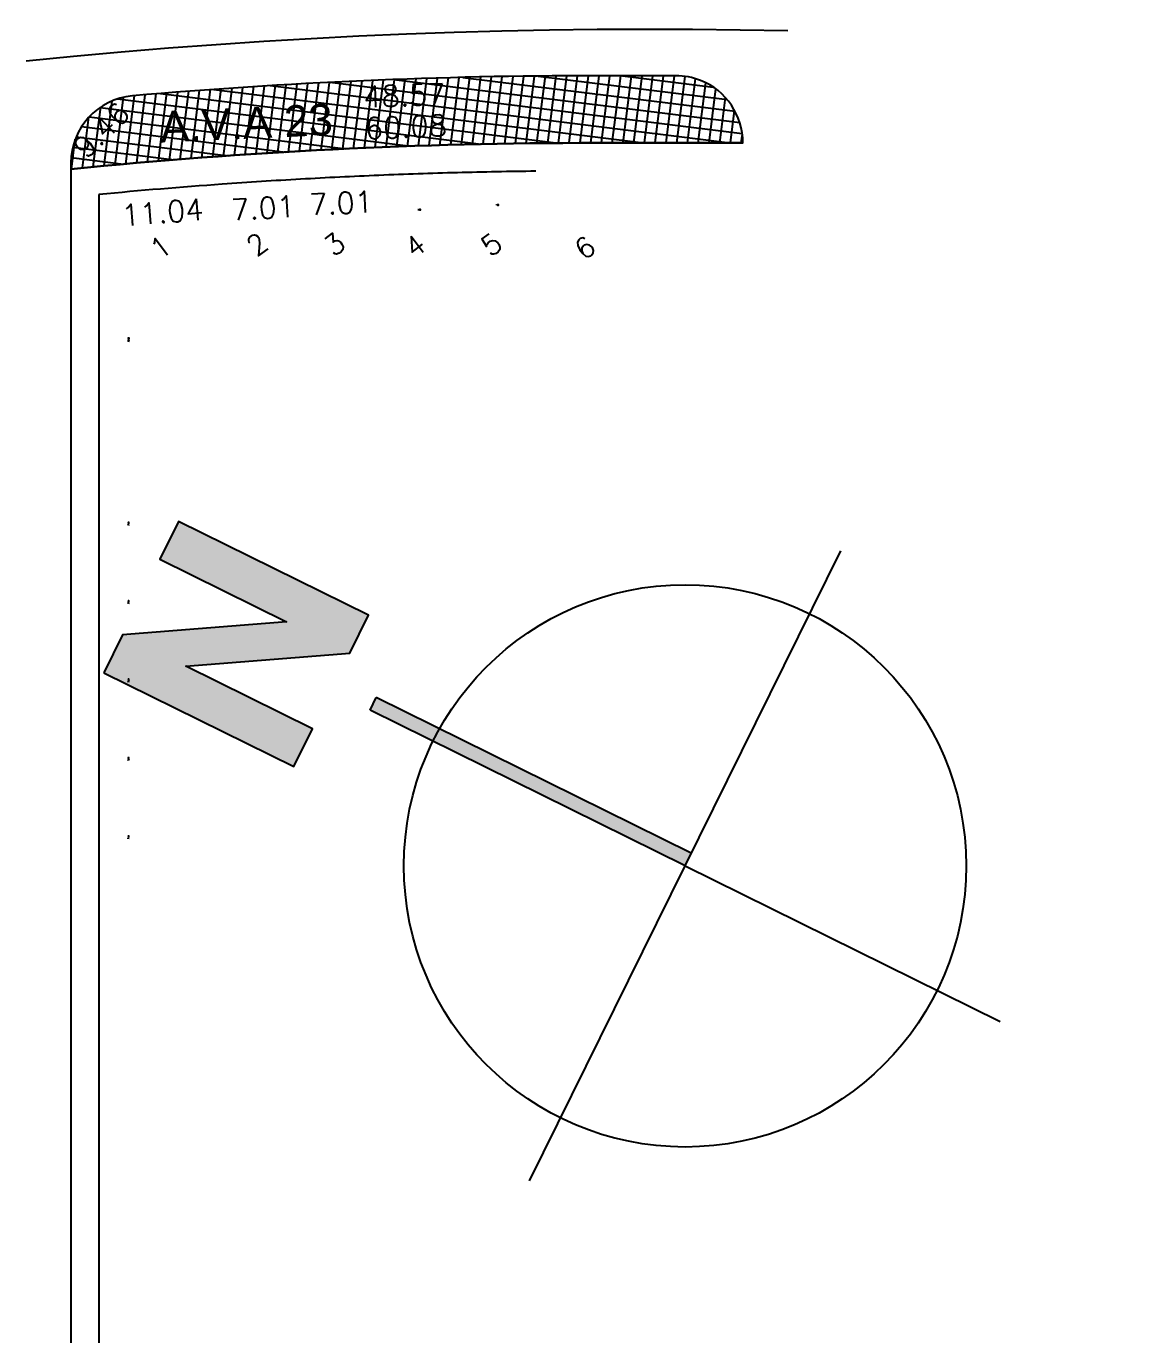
# Model space of a CAD drawing. Header units: millimetres. Extents: x -677 to -23, y -135 to 1112.
# Drawn here: x -491.6 to -393, y 831.6 to 948.6 of the extents above; entities that cross this region are included whole.
import ezdxf
from ezdxf.enums import TextEntityAlignment as Align

# ---------------------------------------------------------------- set-up
doc = ezdxf.new("R2010")
doc.units = ezdxf.units.MM
doc.header["$LTSCALE"] = 20
doc.header["$MEASUREMENT"] = 0
doc.header["$PDSIZE"] = -5
for name, pattern in [('CONTINU', [0]), ('CONTINUO', [0]), ('DASHDOT', [1, 0.5, -0.25, 0, -0.25])]:
    doc.linetypes.add(name, pattern=pattern)
doc.layers.get('0').update_dxf_attribs({"linetype": 'CONTINUOUS'})
doc.layers.get('Defpoints').update_dxf_attribs({"linetype": 'CONTINUOUS'})
for name, color, linetype in [('Bra-Rua Calçadas', 1, 'CONTINUOUS'), ('CALÇADA', 3, 'CONTINUOUS'), ('COTA', 7, 'CONTINUOUS'), ('EIXO DAS VIAS', 252, 'DASHDOT'), ('Lotes', 2, 'CONTINUOUS'), ('Numero de lotes', 5, 'CONTINUOUS'), ('TXT A.VERDES', 7, 'CONTINUOUS'), ('Área Verde Alameda etc.', 92, 'CONTINUOUS'), ('Área Verde Geral', 98, 'CONTINUOUS')]:
    doc.layers.add(name, color=color, linetype=linetype)
doc.styles.add('arcad1', font='romans.shx')
doc.styles.add('ROMANS', font='romans', dxfattribs={"height": 0.1})
doc.dimstyles.new('BOLA100', dxfattribs={"dimscale": 0, "dimtxt": 1.8, "dimasz": 0.15, "dimexe": 0.18, "dimexo": 0.063, "dimgap": 0, "dimtad": 0, "dimzin": 4, "dimdsep": 46, "dimtxsty": 'ROMANS', "dimcen": 0.09, "dimse1": 1, "dimse2": 1, "dimsd1": 1, "dimsd2": 1, "dimclrt": 2, "dimadec": 0, "dimazin": 0, "dimtfac": 1.2, "dimtix": 1, "dimtmove": 2, "dimatfit": 3, "dimfxl": 1, "dimtvp": 2, "dimtolj": 1, "dimtzin": 4, "dimarcsym": 0})
pattern_1 = [(82.9064228, (5613769.4276, -7783638.4494), (-0.94520936236, 0.1176244503), []), (172.9064228, (5613769.4276, -7783638.4494), (-0.1176244503, -0.94520936236), [])]

# ---------------------------------------------------------------- blocks, each defined once
blk = doc.blocks.new('Norte1-flat-1-flat-1')
at = {"linetype": 'CONTINU'}
blk.add_hatch(color=7, dxfattribs=at).paths.add_polyline_path([(-21.164, 37.23), (-23.842, 35.944), (-17.389, 22.502), (-14.712, 23.787), (-19.014, 32.749), (-9.357, 26.357), (-6.68, 27.642), (-13.132, 41.085), (-15.81, 39.8), (-11.508, 30.838)])
h = blk.add_hatch(color=7, dxfattribs=at)
h.paths.add_polyline_path([(-9.817, 22.74), (-10.709, 22.311), (-8.568, 17.849, -0.012506), (-7.664, 18.255)])
h.paths.add_polyline_path([(-7.664, 18.255, 0.012506), (-8.568, 17.849), (0, 0), (0.892, 0.428)])
at = {"color": 7, "linetype": 'CONTINU'}
for p, q in [((-10.709, 22.311), (-9.817, 22.74)), ((0, 0), (-10.709, 22.311)), ((0.892, 0.428), (-9.817, 22.74)), ((-22.311, -10.709), (22.311, 10.709)), ((0, 0), (10.709, -22.311))]:
    blk.add_line(p, q, dxfattribs=at)
blk.add_lwpolyline([(-23.842, 35.944), (-17.389, 22.502), (-14.712, 23.787), (-19.014, 32.749), (-9.357, 26.357), (-6.68, 27.642), (-13.132, 41.085), (-15.81, 39.8), (-11.508, 30.838), (-21.164, 37.23)], close=True, dxfattribs=at)
blk.add_circle((0, 0), 19.799, dxfattribs=at)
blk = doc.blocks.new('*D364')
at = {"layer": 'Defpoints', "color": 0}
for p in [(-485.06, 879.65), (-482.22, 879.65), (-485.06, 872.65)]:
    blk.add_point(p, dxfattribs=at)
at = {"layer": 'COTA', "color": 2, "insert": (-482.42, 876.15), "char_height": 0.1, "attachment_point": 5, "rotation": 90, "style": 'ROMANS'}
blk.add_mtext('\\A1;7.00', dxfattribs=at)
blk = doc.blocks.new('*D365')
at = {"layer": 'Defpoints', "color": 0}
for p in [(-485.06, 886.65), (-482.22, 886.65), (-485.06, 879.65)]:
    blk.add_point(p, dxfattribs=at)
at = {"layer": 'COTA', "color": 2, "insert": (-482.42, 883.15), "char_height": 0.1, "attachment_point": 5, "rotation": 90, "style": 'ROMANS'}
blk.add_mtext('\\A1;7.00', dxfattribs=at)
blk = doc.blocks.new('*D366')
at = {"layer": 'Defpoints', "color": 0}
for p in [(-485.06, 893.65), (-482.22, 893.65), (-485.06, 886.65)]:
    blk.add_point(p, dxfattribs=at)
at = {"layer": 'COTA', "color": 2, "insert": (-482.42, 890.15), "char_height": 0.1, "attachment_point": 5, "rotation": 90, "style": 'ROMANS'}
blk.add_mtext('\\A1;7.00', dxfattribs=at)
blk = doc.blocks.new('*D367')
at = {"layer": 'Defpoints', "color": 0}
for p in [(-485.06, 900.65), (-482.22, 900.65), (-485.06, 893.65)]:
    blk.add_point(p, dxfattribs=at)
at = {"layer": 'COTA', "color": 2, "insert": (-482.42, 897.15), "char_height": 0.1, "attachment_point": 5, "rotation": 90, "style": 'ROMANS'}
blk.add_mtext('\\A1;7.00', dxfattribs=at)
blk = doc.blocks.new('*D368')
at = {"layer": 'Defpoints', "color": 0}
for p in [(-485.06, 907.65), (-482.22, 907.65), (-485.06, 900.65)]:
    blk.add_point(p, dxfattribs=at)
at = {"layer": 'COTA', "color": 2, "insert": (-482.42, 904.15), "char_height": 0.1, "attachment_point": 5, "rotation": 90, "style": 'ROMANS'}
blk.add_mtext('\\A1;7.00', dxfattribs=at)
blk = doc.blocks.new('*D369')
at = {"layer": 'Defpoints', "color": 0}
for p in [(-485.06, 933.54), (-482.22, 933.54), (-485.06, 907.65)]:
    blk.add_point(p, dxfattribs=at)
at = {"layer": 'COTA', "color": 2, "insert": (-482.42, 920.59), "char_height": 0.1, "attachment_point": 5, "rotation": 90, "style": 'ROMANS'}
blk.add_mtext('\\A1;25.89', dxfattribs=at)
blk = doc.blocks.new('*D510')
at = {"layer": 'Defpoints', "color": 0}
for p in [(-453.06, 935.49), (-460.06, 935.25), (-452.95, 932.1)]:
    blk.add_point(p, dxfattribs=at)
at = {"layer": 'COTA', "color": 2, "insert": (-456.45, 932.18), "char_height": 0.1, "attachment_point": 5, "rotation": 1.9416, "style": 'ROMANS'}
blk.add_mtext('\\A1;7.00', dxfattribs=at)
blk = doc.blocks.new('*D511')
at = {"layer": 'Defpoints', "color": 0}
for p in [(-453.06, 935.49), (-446.06, 935.65), (-445.99, 932.5)]:
    blk.add_point(p, dxfattribs=at)
at = {"layer": 'COTA', "color": 2, "insert": (-449.49, 932.61), "char_height": 0.1, "attachment_point": 5, "rotation": 1.3329, "style": 'ROMANS'}
blk.add_mtext('\\A1;7.00', dxfattribs=at)

msp = doc.modelspace()

# ---------------------------------------------------------------- hatches: boundary and pattern name
at = {"layer": 'Área Verde Alameda etc.'}
h = msp.add_hatch(dxfattribs=at)
h.set_pattern_fill('ANSI37', color=256, scale=0.3, angle=37.90642, style=0)
h.set_pattern_definition(pattern_1)
h.paths.add_polyline_path([(-675.518, 898.23, 0.2743582), (-676.56, 896.474), (-676.56, 894.194, 0.5701619), (-673.598, 892.441, -0.1261546), (-440.721, 952.148), (-429.56, 952.148, 0.4142136), (-427.56, 954.148), (-427.56, 956.148, 0.4142136), (-429.56, 958.148), (-440.721, 958.148, 0.1255837)])
h = msp.add_hatch(dxfattribs=at)
h.set_pattern_fill('ANSI37', color=256, scale=0.3, angle=37.90642, style=0)
h.set_pattern_definition(pattern_1)
h.paths.add_polyline_path([(-482.081, 942.348, 0.388955), (-487.56, 936.371), (-487.56, 935.809, -0.0249611), (-440.721, 938.148), (-427.56, 938.148, 0.3070241), (-431.339, 943.722, 0.0950958), (-433.56, 944.148), (-440.721, 944.148, 0.0217538)])

# ---------------------------------------------------------------- linework, layer by layer
at = {"layer": 'Bra-Rua Calçadas'}
for points in [[(-429.56, 958.148), (-440.721, 958.148, 0.1255837), (-675.518, 898.23, 0.2743582), (-676.56, 896.474), (-676.56, 894.194, 0.5701619), (-673.598, 892.441, -0.1261546), (-440.721, 952.148), (-429.56, 952.148, 0.4142136), (-427.56, 954.148), (-427.56, 956.148, 0.4142136)], [(-482.081, 942.348, 0.388955), (-487.56, 936.371), (-487.56, 935.809, -0.0249611), (-440.721, 938.148), (-427.56, 938.148, 0.3070241), (-431.339, 943.722, 0.0950958), (-433.56, 944.148), (-440.721, 944.148, 0.0217538)]]:
    msp.add_lwpolyline(points, format="xyb", close=True, dxfattribs=at)
at = {"layer": 'CALÇADA', "lineweight": -3}
msp.add_line((-487.56, 936.371), (-487.56, 690.148), dxfattribs=at)
msp.add_line((-487.56, 936.371), (-487.56, 690.148), dxfattribs=at)
msp.add_lwpolyline([(-427.56, 938.148), (-440.721, 938.148, 0.0249611), (-487.56, 935.809)], format="xyb", dxfattribs=at)
msp.add_arc((-440.721, 468.148), 476, 90, 94.98482, dxfattribs=at)
msp.add_arc((-440.721, 468.148), 476, 90, 94.98482, dxfattribs=at)
at = {"layer": 'EIXO DAS VIAS', "ltscale": 10}
msp.add_arc((-435.787, 398.429, 103.708), 549.855, 88.72579, 95.82162, dxfattribs=at)
at = {"layer": 'Lotes', "linetype": 'CONTINUO', "lineweight": -3}
for p, q in [((-485.06, 933.541), (-485.06, 907.648)), ((-485.06, 907.648), (-485.06, 900.648)), ((-485.06, 900.648), (-485.06, 893.648)), ((-485.06, 893.648), (-485.06, 886.648)), ((-485.06, 886.648), (-485.06, 879.648)), ((-485.06, 879.648), (-485.06, 872.648)), ((-485.06, 872.648), (-485.06, 865.648)), ((-485.06, 865.648), (-485.06, 858.648)), ((-485.06, 858.648), (-485.06, 851.648)), ((-485.06, 851.648), (-485.06, 844.648)), ((-485.06, 844.648), (-485.06, 837.648)), ((-485.06, 837.648), (-485.06, 830.648))]:
    msp.add_line(p, q, dxfattribs=at)
for start, end in [(91.51244, 92.37084), (90.65437, 91.51244), (94.08945, 95.44229), (93.22978, 94.08945), (92.37084, 93.22978)]:
    msp.add_arc((-440.721, 468.148), 467.5, start, end, dxfattribs=at)
at = {"layer": 'Área Verde Alameda etc.'}
for points in [[(-429.56, 958.148), (-440.721, 958.148, 0.1255837), (-675.518, 898.23, 0.2743582), (-676.56, 896.474), (-676.56, 894.194, 0.5701619), (-673.598, 892.441, -0.1261546), (-440.721, 952.148), (-429.56, 952.148, 0.4142136), (-427.56, 954.148), (-427.56, 956.148, 0.4142136)], [(-482.081, 942.348, 0.388955), (-487.56, 936.371), (-487.56, 935.809, -0.0249611), (-440.721, 938.148), (-427.56, 938.148, 0.3070241), (-431.339, 943.722, 0.0950958), (-433.56, 944.148), (-440.721, 944.148, 0.0217538)]]:
    msp.add_lwpolyline(points, format="xyb", close=True, dxfattribs=at)

# ---------------------------------------------------------------- block references
at = {"layer": 'Área Verde Geral', "xscale": 1.267852282790005, "yscale": 1.267852282790005, "zscale": 1.267852282790004, "rotation": 38.06311820678383}
msp.add_blockref('Norte1-flat-1-flat-1', (-432.73, 873.598, 207.415), dxfattribs=at)

# ---------------------------------------------------------------- texts
at = {"layer": 'COTA', "style": 'ROMANS'}
msp.add_text('9.46', height=1.9, rotation=44.20533, dxfattribs=at).set_placement((-486.218, 936.618))
at = {"layer": 'COTA', "char_height": 1.9, "attachment_point": 5, "style": 'ROMANS'}
for s, insert, rotation in [('\\A1;48.57', (-457.789, 942.389), 2.12494), ('\\A1;60.08', (-457.662, 939.579), 2.23318), ('\\A1;11.04', (-479.389, 931.953), 4.76587), ('\\A1;7.01', (-470.41, 932.33), 3.65961), ('\\A1;7.01', (-463.447, 932.774), 2.80031)]:
    msp.add_mtext(s, dxfattribs=dict(at, insert=insert, rotation=rotation))
at = {"layer": 'Numero de lotes', "style": 'arcad1'}
for s, p in [('1', (-479.559, 928.841, 103.708)), ('2', (-470.937, 929.096, 103.708)), ('3', (-464.028, 929.102, 103.708)), ('4', (-456.843, 928.969, 103.708)), ('5', (-450.018, 929.085, 103.708)), ('6', (-441.672, 928.787, 103.708))]:
    msp.add_text(s, height=1.8, rotation=36.88182, dxfattribs=at).set_placement(p, align=Align.MIDDLE_CENTER)
at = {"layer": 'TXT A.VERDES', "linetype": 'CONTINUO', "insert": (-479.675, 940.97, 103.708), "char_height": 2.8, "width": 43.98267, "attachment_point": 1, "rotation": 2.56038, "style": 'arcad1'}
msp.add_mtext('{\\fArial|b0|i0|c0|p34;A.V.A 23}', dxfattribs=at)

# ---------------------------------------------------------------- dimensions: what is measured, and where the dimension line sits
at = {"layer": 'COTA'}
for p1, p2, distance, picture, middle in [((-460.06, 935.248), (-453.06, 935.485), -3.389, '*D510', (-456.452, 932.18)), ((-453.06, 935.485), (-446.06, 935.648), -3.154, '*D511', (-449.491, 932.614))]:
    dim = msp.add_aligned_dim(p1=p1, p2=p2, distance=distance, dimstyle='BOLA100', override={"dimscale": 1}, dxfattribs=at)
    dim.commit()
    dim.dimension.update_dxf_attribs({"geometry": picture, "text_midpoint": middle})
for base, p1, p2, picture, middle in [((-482.216, 933.541), (-485.06, 907.648), (-485.06, 933.541), '*D369', (-482.416, 920.595)), ((-482.216, 907.648), (-485.06, 900.648), (-485.06, 907.648), '*D368', (-482.416, 904.148)), ((-482.216, 900.648), (-485.06, 893.648), (-485.06, 900.648), '*D367', (-482.416, 897.148)), ((-482.216, 893.648), (-485.06, 886.648), (-485.06, 893.648), '*D366', (-482.416, 890.148)), ((-482.216, 886.648), (-485.06, 879.648), (-485.06, 886.648), '*D365', (-482.416, 883.148)), ((-482.216, 879.648), (-485.06, 872.648), (-485.06, 879.648), '*D364', (-482.416, 876.148))]:
    dim = msp.add_linear_dim(base=base, p1=p1, p2=p2, angle=270, dimstyle='BOLA100', override={"dimscale": 1}, dxfattribs=at)
    dim.commit()
    dim.dimension.update_dxf_attribs({"geometry": picture, "text_midpoint": middle})

doc.saveas('drawing.dxf')
